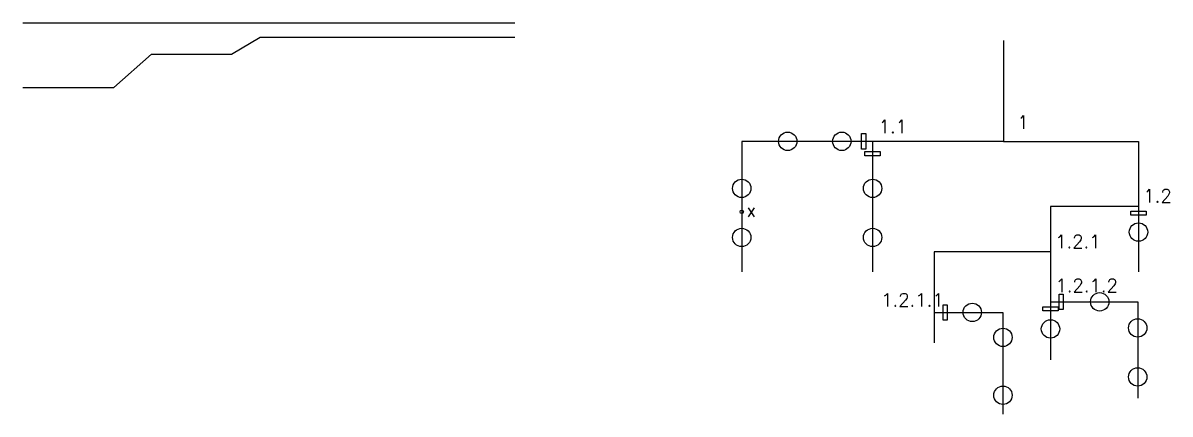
# Model space of a CAD drawing. Extents: x -51468 to 183161, y -105151 to 82504.
# Drawn here: x 39505 to 52485, y 44285 to 48717 of the extents above; entities that cross this region are included whole.
import ezdxf

# ---------------------------------------------------------------- set-up
doc = ezdxf.new("R2010")
doc.units = 0
doc.header["$LTSCALE"] = 1000
doc.header["$MEASUREMENT"] = 0
doc.layers.get('0').update_dxf_attribs({"linetype": 'CONTINUOUS'})
doc.styles.add('_DUCT_DIM', font='simplex.shx', dxfattribs={"width": 0.8, "bigfont": 'hztxt.shx'})

msp = doc.modelspace()

# ---------------------------------------------------------------- linework, layer by layer
for p, q in [((39504.8342, 48717.1292), (45070.4525, 48717.1292)), ((49118.8176, 47375.4104), (49118.8176, 45895.7947)), ((50599.4039, 47375.4104), (52127.7512, 47375.4104)), ((52127.7512, 47375.4104), (52127.7512, 45895.7947)), ((52127.7512, 46635.6025), (51132.2274, 46635.6025)), ((51132.2274, 46635.6025), (51132.2274, 44899.7446)), ((51132.2274, 46124.4993), (49816.9942, 46124.4993)), ((49816.9942, 46124.4993), (49816.9942, 45093.913)), ((49816.9942, 45437.4416), (50594.1774, 45437.4416)), ((50594.1774, 45437.4416), (50594.1774, 44285.1186)), ((51132.2274, 45556.9301), (52118.6522, 45556.9301)), ((52118.6522, 45556.9301), (52118.6522, 44466.5995))]:
    msp.add_line(p, q)
for points in [[(39504.8342, 47983.5956), (40532.9735, 47983.5956), (40958.7374, 48363.8163), (41864.6185, 48363.8163), (42190.7355, 48553.9265), (45070.4525, 48553.9265)], [(50599.4039, 48519.5358), (50599.4039, 47375.4104), (47638.2314, 47375.4104), (47638.2314, 45895.7947)]]:
    msp.add_lwpolyline(points)
at = {"color": 2}
for points in [[(49040.8823, 47462.4512), (49040.8823, 47288.3696), (48994.832, 47288.3696), (48994.832, 47462.4512)], [(49031.7768, 47258.994), (49205.8585, 47258.994), (49205.8585, 47212.9437), (49031.7768, 47212.9437)], [(52040.7104, 46586.0758), (52214.792, 46586.0758), (52214.792, 46540.0255), (52040.7104, 46540.0255)], [(51277.2368, 45643.9709), (51277.2368, 45469.8892), (51231.1865, 45469.8892), (51231.1865, 45643.9709)], [(49964.0179, 45524.4824), (49964.0179, 45350.4008), (49917.9675, 45350.4008), (49917.9675, 45524.4824)], [(51045.1866, 45499.4331), (51219.2682, 45499.4331), (51219.2682, 45453.3827), (51045.1866, 45453.3827)]]:
    msp.add_lwpolyline(points, close=True, dxfattribs=at)
at = {"color": 4}
for centre in [(48158.5802, 47375.4104), (48770.6896, 47375.4104), (47638.2314, 46842.8328), (49118.8176, 46842.8328), (47638.2314, 46286.1785), (49118.8176, 46286.1785), (52127.7512, 46346.797), (51688.9209, 45556.9301), (50246.5929, 45437.4416), (51132.2274, 45250.105), (52118.6522, 45261.9265), (50594.1774, 45154.5895), (52118.6522, 44706.0744), (50594.1774, 44499.0674)]:
    msp.add_circle(centre, 104.1144, dxfattribs=at)
at = {"color": 1}
msp.add_circle((47638.2314, 46576.668), 19.1054, dxfattribs=at)

# ---------------------------------------------------------------- texts
at = {"color": 1, "char_height": 150, "attachment_point": 1, "style": '_DUCT_DIM'}
for s, insert in [('{\\W1;1}', (50757.4782, 47666.2607)), ('{\\W1;1.1}', (49187.4985, 47617.5651)), ('{\\W1;1.2}', (52182.7267, 46832.9021)), ('{\\W1;x}', (47689.9419, 46671.315)), ('{\\W1;1.2.1}', (51184.8029, 46315.0678)), ('{\\W1;1.2.1.2}', (51187.7554, 45816.6061)), ('{\\W1;1.2.1.1}', (49215.9814, 45653.0484))]:
    msp.add_mtext_dynamic_manual_height_columns(s, width=300.409041, gutter_width=1, heights=[0], dxfattribs=dict(at, insert=insert))

doc.saveas('drawing.dxf')
